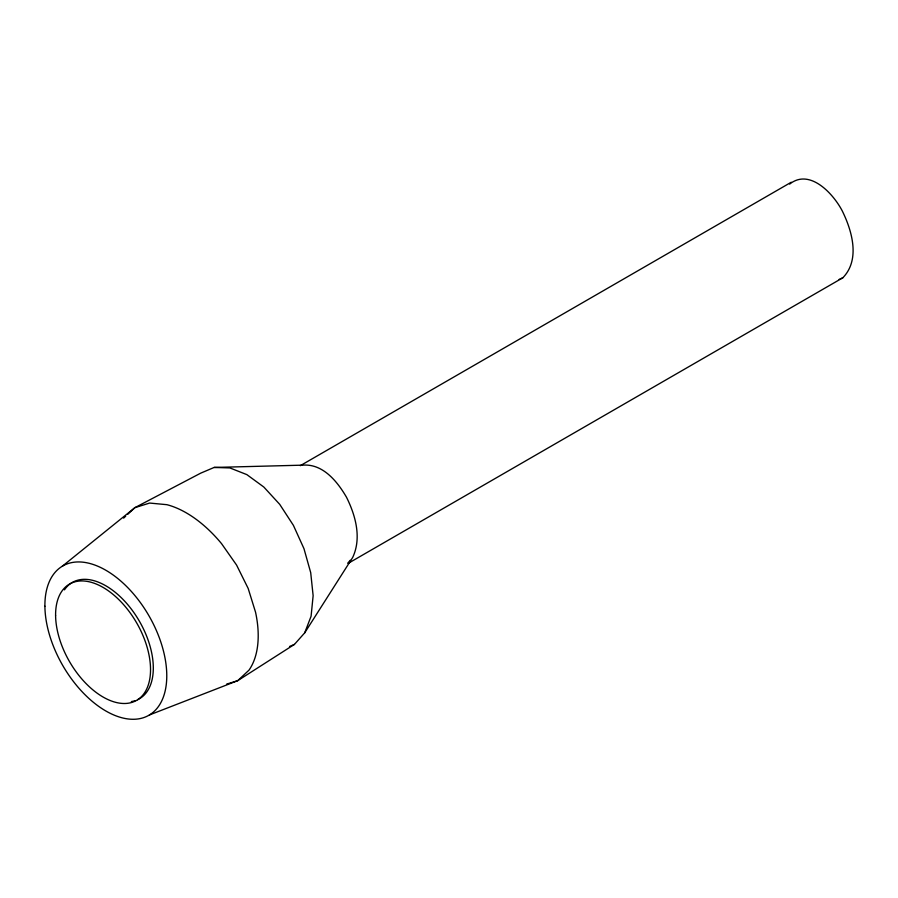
<?xml version="1.0" encoding="UTF-8"?>
<svg xmlns="http://www.w3.org/2000/svg" width="898" height="898" viewBox="0 0 898 898"><rect width="100%" height="100%" fill="white"/><g stroke="black" fill="none" stroke-linecap="round" stroke-linejoin="round"><path stroke-width="1.35" d="M149.405 714.965L237.723 680.662L294.443 644.405L304.714 632.832L311.09 616.219L313.133 595.7L310.708 572.655L303.973 548.667L293.41 525.364L279.716 504.35L263.832 487.042L246.838 474.615L229.888 467.937L214.151 467.443L200.692 473.167L134.891 507.651L62.265 566.268M304.714 632.832L352.678 557.456C361.838 538.025 355.586 515.407 346.46 497.166C337.367 481.541 322.91 463.548 302.873 465.153L214.151 467.443M347.84 563.091L350.254 560.273M789.645 184.101C809.67 168.049 833.277 193.631 842.257 210.918C852.101 230.853 860.43 259.747 842.829 277.785L348.244 563.327M123.632 518.124L125.686 516.215M127.729 514.318L134.891 507.651L149.663 503.06L166.916 504.687A103.596 59.818 60 0 1 221.559 543.66L236.578 565.067L248.174 588.448L255.548 612.212A97.725 56.417 60 0 1 248.971 670.177L237.723 680.662L226.644 684.108M300.314 465.669L791.261 182.227M839.125 279.435L842.829 277.785M289.549 646.481L294.443 644.405M135.149 700.653A67.137 38.76 60 0 1 131.344 701.574M64.454 589.851A67.137 38.76 60 0 1 135.531 614.995A67.137 38.76 60 0 1 137.54 699.722M44.9 606.229A86.174 49.749 60 0 0 136.889 719.085A86.174 49.749 60 0 0 135.71 596.541A86.174 49.749 60 0 0 44.9 606.229M55.597 615.422A67.137 38.76 60 0 0 127.258 703.347A67.137 38.76 60 0 0 126.337 607.879A67.137 38.76 60 0 0 55.597 615.422"/></g></svg>
